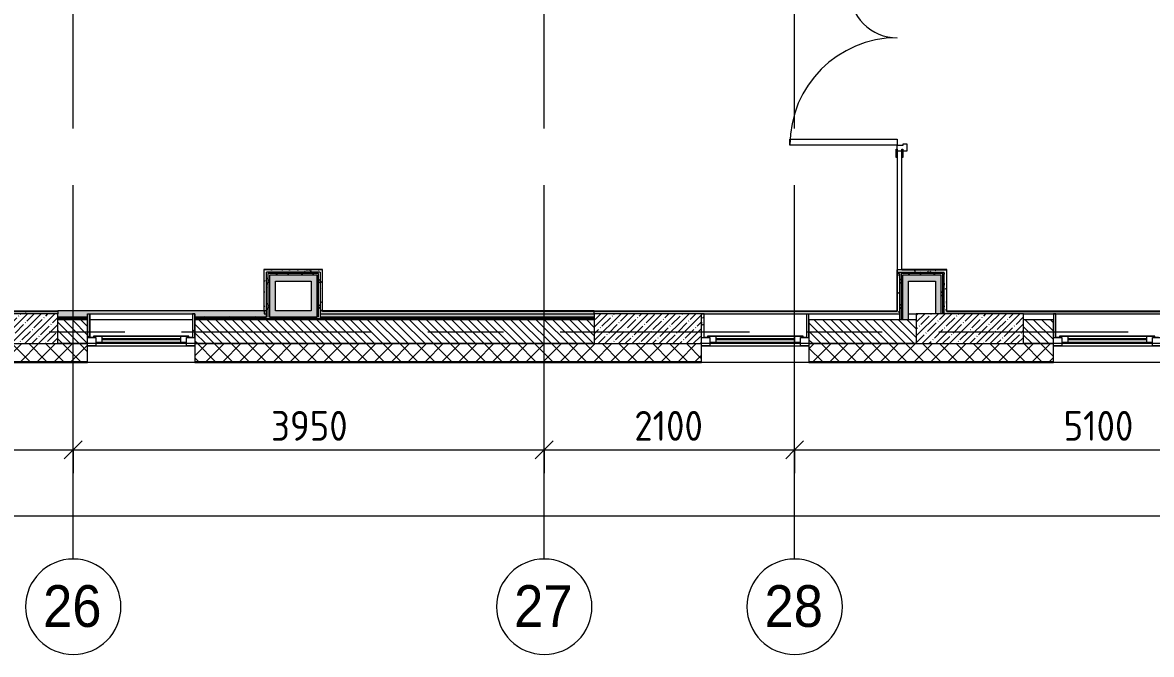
# Model space of a CAD drawing. Header units: millimetres. Extents: x 81632 to 272167, y -8553 to 29000.
# Drawn here: x 94235 to 103702, y -2706 to 2592 of the extents above; entities that cross this region are included whole.
import ezdxf

# ---------------------------------------------------------------- set-up
doc = ezdxf.new("R2010")
doc.units = ezdxf.units.MM
doc.linetypes.add('Осевая', pattern=[3175, 635, -476.25, 1587.5, -476.25])
for name, color, linetype, lineweight in [('A-ANNO-DIMS', 7, 'Continuous', 9), ('A-ANNO-DIMS-100', 7, 'Continuous', 9), ('A-GLAZ', 7, 'Continuous', 9), ('A-GLAZ-1', 7, 'Continuous', 13), ('A-WALL', 7, 'Continuous', 9), ('I-WALL', 7, 'Continuous', 9), ('S-COLS', 7, 'Continuous', 9), ('Оси', 7, 'Continuous', 9), ('Оси-1', 7, 'Continuous', 20), ('Оси-2', 7, 'Осевая', 9)]:
    doc.layers.add(name, color=color, linetype=linetype, lineweight=lineweight)
for name, color, linetype, lineweight, true_color in [('A-DOOR-1', 1, 'Continuous', 9, 0xff0000), ('A-DOOR-2', 1, 'Continuous', 13, 0xff0000), ('A-DOOR-FRAM-1', 1, 'Continuous', 13, 0xff0000), ('A-WALL-1', 7, 'Continuous', 9, 0x3c3c3c), ('A-WALL-FNSH-1', 7, 'Continuous', 9, 0x3c3c3c)]:
    doc.layers.add(name, color=color, linetype=linetype, lineweight=lineweight, true_color=true_color)
doc.styles.add('Arial', font='arial.ttf', dxfattribs={"width": 0.9, "height": 350})
doc.styles.add('ISOCPEUR', font='isocpeur.ttf', dxfattribs={"width": 0.9, "height": 250})
doc.dimstyles.new('ISO-2_5_0_9К_БОЛЬШОЙ', dxfattribs={"dimscale": 304.8, "dimtxt": 248.995294, "dimasz": 0.492126, "dimexe": 0.393701, "dimexo": 0.984252, "dimgap": 0, "dimtad": 1, "dimdec": 0, "dimrnd": 10, "dimzin": 0, "dimdsep": 46, "dimtxsty": 'ISOCPEUR', "dimblk1": 'OBLIQUE', "dimblk2": 'OBLIQUE', "dimsah": 1, "dimcen": 0.09, "dimdle": 0.393701, "dimazin": 0, "dimtfac": 1, "dimtdec": 4, "dimtix": 1, "dimtmove": 0, "dimatfit": 3, "dimfxl": 1, "dimtvp": 1, "dimtolj": 1, "dimtzin": 0, "dimarcsym": 2})
pattern_1 = [(0, (0, 0), (121.92, 30.48), [10.058, -81.382, 10.058, -81.382, -487.68]), (0, (0, 0), (121.92, 30.48), [-182.88, 10.058, -172.822, 10.058, -81.382, -213.36]), (0, (0, 0), (121.92, 30.48), [-457.2, 10.058, -50.902, 10.058, -142.342]), (120, (45.72, 15.24), (-87.356454, 90.345817), [10.058, -81.382, 10.058, -81.382, -487.68]), (120, (45.72, 15.24), (-87.356454, 90.345817), [-182.88, 10.058, -172.822, 10.058, -81.382, -213.36]), (120, (45.72, 15.24), (-87.356454, 90.345817), [-457.2, 10.058, -50.902, 10.058, -142.342]), (240, (60.96, 76.2), (-34.563546, -120.825817), [10.058, -81.382, 10.058, -81.382, -487.68]), (240, (60.96, 76.2), (-34.563546, -120.825817), [-182.88, 10.058, -172.822, 10.058, -81.382, -213.36]), (240, (60.96, 76.2), (-34.563546, -120.825817), [-457.2, 10.058, -50.902, 10.058, -142.342])]
pattern_2 = [(45, (0, 0), (-106.06602, 106.06602), []), (135, (0, 0), (-106.06602, -106.06602), [])]

# ---------------------------------------------------------------- blocks, each defined once
blk = doc.blocks.new('BSC_Колонна _Прямоугольная - 250х900-23282983-План заполнения и маркировки дверных проемов 2 этажа в осях 23-33')
at = {"layer": 'S-COLS'}
h = blk.add_hatch(dxfattribs=at)
h.set_pattern_fill('FP_10', color=256, style=0, pattern_type=2)
h.set_pattern_definition([(45, (-99480, -25), (-57.024626, 57.024626), []), (45, (-99422.975, -25), (-57.024626, 57.024626), [100.806, -20.161, 3.353, -16.808])])
h.paths.add_polyline_path([(-450, -125), (450, -125), (450, 125), (-450, 125)])
for p, q in [((450, 125), (-450, 125)), ((-450, 125), (-450, -125)), ((450, -125), (450, 125)), ((-450, -125), (450, -125))]:
    blk.add_line(p, q, dxfattribs=at)
blk = doc.blocks.new('120_Окно_СКБ_1Ст - 120_Окно_СКБ_1Ст 900х2500_h_ с форточкой-V3-План заполнения и маркировки дверных проемов 2 этажа в осях 23-33')
at = {"layer": 'A-GLAZ'}
for p, q in [((450, -57), (-450, -57)), ((-430, -127), (-400, -127)), ((-330, -107), (330, -107)), ((330, -117), (-330, -117)), ((400, -127), (430, -127))]:
    blk.add_line(p, q, dxfattribs=at)
at = {"layer": 'A-GLAZ-1'}
for p, q in [((-450, -127), (-450, -57)), ((-450, -57), (-380, -57)), ((-380, -57), (-380, -127)), ((380, -87), (-380, -87)), ((-380, -87), (-380, -127)), ((-330, -137), (-330, -87)), ((330, -137), (330, -87)), ((380, -127), (380, -57)), ((380, -57), (450, -57)), ((380, -127), (380, -87)), ((450, -57), (450, -127)), ((-380, -127), (-450, -127)), ((-380, -127), (-400, -127)), ((-400, -127), (-400, -137)), ((-400, -137), (400, -137)), ((400, -137), (-400, -137)), ((450, -127), (380, -127)), ((400, -127), (380, -127)), ((400, -137), (400, -127))]:
    blk.add_line(p, q, dxfattribs=at)
blk = doc.blocks.new('BSC_Колонна _Прямоугольная - 250х900-V5-План заполнения и маркировки дверных проемов 2 этажа в осях 23-33')
at = {"layer": 'S-COLS'}
h = blk.add_hatch(dxfattribs=at)
h.set_pattern_fill('FP_13', color=256, style=0, pattern_type=2)
h.set_pattern_definition([(45, (-94080, -25), (-57.024626, 57.024626), []), (45, (-94022.975, -25), (-57.024626, 57.024626), [100.806, -20.161, 3.353, -16.808])])
h.paths.add_polyline_path([(-450, -125), (450, -125), (450, 125), (-450, 125)])
for p, q in [((450, 125), (-450, 125)), ((-450, 125), (-450, -125)), ((450, -125), (450, 125)), ((-450, -125), (450, -125))]:
    blk.add_line(p, q, dxfattribs=at)
blk = doc.blocks.new('BSC_Колонна _Прямоугольная - 250х900-V6-План заполнения и маркировки дверных проемов 2 этажа в осях 23-33')
at = {"layer": 'S-COLS'}
h = blk.add_hatch(dxfattribs=at)
h.set_pattern_fill('FP_14', color=256, style=0, pattern_type=2)
h.set_pattern_definition([(45, (-102180, -25), (-57.024626, 57.024626), []), (45, (-102122.975, -25), (-57.024626, 57.024626), [100.806, -20.161, 3.353, -16.808])])
h.paths.add_polyline_path([(-439.3, -125), (450, -125), (450, 125), (-450, 125), (-450, -125)])
for p, q in [((450, 125), (-450, 125)), ((-450, 125), (-450, -125)), ((450, -125), (450, 125)), ((-450, -125), (450, -125))]:
    blk.add_line(p, q, dxfattribs=at)
blk = doc.blocks.new('120_Окно_СКБ_1Ст - 120_Окно_СКБ_1Ст 900х2500_h_ с форточкой-V9-План заполнения и маркировки дверных проемов 2 этажа в осях 23-33')
at = {"layer": 'A-GLAZ'}
for p, q in [((450, -57), (-450, -57)), ((-430, -127), (-400, -127)), ((-330, -107), (330, -107)), ((330, -117), (-330, -117)), ((400, -127), (430, -127))]:
    blk.add_line(p, q, dxfattribs=at)
at = {"layer": 'A-GLAZ-1'}
for p, q in [((-450, -127), (-450, -57)), ((-450, -57), (-380, -57)), ((-380, -57), (-380, -127)), ((380, -87), (-380, -87)), ((-380, -87), (-380, -127)), ((-330, -137), (-330, -87)), ((330, -137), (330, -87)), ((380, -127), (380, -57)), ((380, -57), (450, -57)), ((380, -127), (380, -87)), ((450, -57), (450, -127)), ((-380, -127), (-450, -127)), ((-380, -127), (-400, -127)), ((-400, -127), (-400, -137)), ((-400, -137), (400, -137)), ((400, -137), (-400, -137)), ((450, -127), (380, -127)), ((400, -127), (380, -127)), ((400, -137), (400, -127))]:
    blk.add_line(p, q, dxfattribs=at)
blk = doc.blocks.new('120_Окно_СКБ_1Ст - 120_Окно_СКБ_1Ст 900х2500_h_ с форточкой-V10-План заполнения и маркировки дверных проемов 2 этажа в осях 23-33')
at = {"layer": 'A-GLAZ'}
for p, q in [((450, -57), (-450, -57)), ((-430, -127), (-400, -127)), ((-330, -107), (330, -107)), ((330, -117), (-330, -117)), ((400, -127), (430, -127))]:
    blk.add_line(p, q, dxfattribs=at)
at = {"layer": 'A-GLAZ-1'}
for p, q in [((-450, -127), (-450, -57)), ((-450, -57), (-380, -57)), ((-380, -57), (-380, -127)), ((380, -87), (-380, -87)), ((-380, -87), (-380, -127)), ((-330, -137), (-330, -87)), ((330, -137), (330, -87)), ((380, -127), (380, -57)), ((380, -57), (450, -57)), ((380, -127), (380, -87)), ((450, -57), (450, -127)), ((-380, -127), (-450, -127)), ((-380, -127), (-400, -127)), ((-400, -127), (-400, -137)), ((-400, -137), (400, -137)), ((400, -137), (-400, -137)), ((450, -127), (380, -127)), ((400, -127), (380, -127)), ((400, -137), (400, -127))]:
    blk.add_line(p, q, dxfattribs=at)
blk = doc.blocks.new('110_Дверь_СКБ_2Ст - Д-5_п__в составе перегородки _не входит в спец__-32680317-План заполнения и маркировки дверных проемов 2 этажа в осях 23-33')
at = {"layer": 'A-DOOR-1'}
for centre, radius, start, end in [((-637.5, -20), 400, 270, 0), ((662.5, -20), 900, 180, 270)]:
    blk.add_arc(centre, radius, start, end, dxfattribs=at)
at = {"layer": 'A-DOOR-2'}
for p, q in [((-637.5, -20), (-587.5, -20)), ((-637.5, -420), (-637.5, -20)), ((-587.5, -20), (-587.5, -420)), ((612.5, -20), (662.5, -20)), ((612.5, -920), (612.5, -20)), ((662.5, -20), (662.5, -920)), ((-587.5, -420), (-637.5, -420)), ((662.5, -920), (612.5, -920))]:
    blk.add_line(p, q, dxfattribs=at)
at = {"layer": 'A-DOOR-FRAM-1'}
for p, q in [((-742.5, 28), (-672.5, 28)), ((-742.5, 20), (-742.5, 28)), ((-672.5, 20), (-742.5, 20)), ((-687.5, 60), (-627.5, 60)), ((-687.5, -20), (-687.5, 60)), ((-687.5, 20), (-672.5, 20)), ((-687.5, 19), (-687.5, 20)), ((-672.5, 19), (-687.5, 19)), ((-672.5, 28), (-672.5, 20)), ((-672.5, 20), (-672.5, 19)), ((-637.5, 30), (-637.5, -20)), ((-627.5, 30), (-637.5, 30)), ((-627.5, 60), (-627.5, 30)), ((652.5, 60), (712.5, 60)), ((652.5, 30), (652.5, 60)), ((662.5, 30), (652.5, 30)), ((662.5, -20), (662.5, 30)), ((697.5, 20), (697.5, 28)), ((697.5, 28), (767.5, 28)), ((697.5, 19), (697.5, 20)), ((697.5, 20), (712.5, 20)), ((767.5, 20), (697.5, 20)), ((712.5, 19), (697.5, 19)), ((712.5, 60), (712.5, -20)), ((712.5, 20), (712.5, 19)), ((767.5, 28), (767.5, 20)), ((-742.5, -20), (-672.5, -20)), ((-742.5, -28), (-742.5, -20)), ((-672.5, -28), (-742.5, -28)), ((-637.5, -20), (-687.5, -20)), ((-672.5, -20), (-672.5, -28)), ((712.5, -20), (662.5, -20)), ((697.5, -28), (697.5, -20)), ((697.5, -20), (767.5, -20)), ((767.5, -28), (697.5, -28)), ((767.5, -20), (767.5, -28))]:
    blk.add_line(p, q, dxfattribs=at)
blk = doc.blocks.new('Ось сетки - D8-29747960-План заполнения и маркировки дверных проемов 2 этажа в осях 23-33')
at = {"layer": 'Оси-1'}
for start, end in [(360, 180), (180, 360)]:
    blk.add_arc((0, 0), 4, start, end, dxfattribs=at)
blk = doc.blocks.new('DIMBLOCK17-План заполнения и маркировки дверных проемов 2 этажа в осях 23-33')
at = {"layer": 'A-ANNO-DIMS-100'}
for p, q in [((92860, -1185.1), (92860, -871.1)), ((94660, -1185.1), (94660, -871.1)), ((92860, -991.1), (94660, -991.1)), ((92860, -991.1), (92860, -1185.1)), ((94660, -991.1), (94660, -1185.1))]:
    blk.add_line(p, q, dxfattribs=at)
at = {"layer": 'A-ANNO-DIMS-100', "lineweight": 20}
for p, q in [((92860, -991.1), (92935, -916.1)), ((94660, -991.1), (94735, -916.1)), ((92860, -991.1), (92785, -1066.1)), ((94660, -991.1), (94585, -1066.1))]:
    blk.add_line(p, q, dxfattribs=at)
at = {"layer": 'A-ANNO-DIMS-100', "color": 0, "insert": (93465.5, -664.5), "char_height": 250, "width": 706.764, "attachment_point": 1, "line_spacing_factor": 1.149209, "style": 'ISOCPEUR'}
blk.add_mtext('1800', dxfattribs=at)
blk = doc.blocks.new('_Oblique')
at = {"color": 0, "linetype": 'ByBlock', "lineweight": -2}
blk.add_line((-0.5, -0.5), (0.5, 0.5), dxfattribs=at)
blk = doc.blocks.new('DIMBLOCK18-План заполнения и маркировки дверных проемов 2 этажа в осях 23-33')
at = {"layer": 'A-ANNO-DIMS-100'}
for p, q in [((94660, -1185.1), (94660, -871.1)), ((98610, -1185.1), (98610, -871.1)), ((94660, -991.1), (98610, -991.1)), ((94660, -991.1), (94660, -1185.1)), ((98610, -991.1), (98610, -1185.1))]:
    blk.add_line(p, q, dxfattribs=at)
at = {"layer": 'A-ANNO-DIMS-100', "lineweight": 20}
for p, q in [((94660, -991.1), (94735, -916.1)), ((98610, -991.1), (98685, -916.1)), ((94660, -991.1), (94585, -1066.1)), ((98610, -991.1), (98535, -1066.1))]:
    blk.add_line(p, q, dxfattribs=at)
at = {"layer": 'A-ANNO-DIMS-100', "color": 0, "insert": (96319, -664.5), "char_height": 250, "width": 758.478, "attachment_point": 1, "line_spacing_factor": 1.149209, "style": 'ISOCPEUR'}
blk.add_mtext('3950', dxfattribs=at)
blk = doc.blocks.new('DIMBLOCK19-План заполнения и маркировки дверных проемов 2 этажа в осях 23-33')
at = {"layer": 'A-ANNO-DIMS-100'}
for p, q in [((98610, -1185.1), (98610, -871.1)), ((100710, -1185.1), (100710, -871.1)), ((98610, -991.1), (100710, -991.1)), ((98610, -991.1), (98610, -1185.1)), ((100710, -991.1), (100710, -1185.1))]:
    blk.add_line(p, q, dxfattribs=at)
at = {"layer": 'A-ANNO-DIMS-100', "lineweight": 20}
for p, q in [((98610, -991.1), (98685, -916.1)), ((100710, -991.1), (100785, -916.1)), ((98610, -991.1), (98535, -1066.1)), ((100710, -991.1), (100635, -1066.1))]:
    blk.add_line(p, q, dxfattribs=at)
at = {"layer": 'A-ANNO-DIMS-100', "color": 0, "insert": (99365.5, -664.5), "char_height": 250, "width": 706.764, "attachment_point": 1, "line_spacing_factor": 1.149209, "style": 'ISOCPEUR'}
blk.add_mtext('2100', dxfattribs=at)
blk = doc.blocks.new('DIMBLOCK20-План заполнения и маркировки дверных проемов 2 этажа в осях 23-33')
at = {"layer": 'A-ANNO-DIMS-100'}
for p, q in [((100710, -1185.1), (100710, -871.1)), ((105810, -1185.1), (105810, -871.1)), ((100710, -991.1), (105810, -991.1)), ((100710, -991.1), (100710, -1185.1)), ((105810, -991.1), (105810, -1185.1))]:
    blk.add_line(p, q, dxfattribs=at)
at = {"layer": 'A-ANNO-DIMS-100', "lineweight": 20}
for p, q in [((100710, -991.1), (100785, -916.1)), ((105810, -991.1), (105885, -916.1)), ((100710, -991.1), (100635, -1066.1)), ((105810, -991.1), (105735, -1066.1))]:
    blk.add_line(p, q, dxfattribs=at)
at = {"layer": 'A-ANNO-DIMS-100', "color": 0, "insert": (102965.5, -664.5), "char_height": 250, "width": 706.764, "attachment_point": 1, "line_spacing_factor": 1.149209, "style": 'ISOCPEUR'}
blk.add_mtext('5100', dxfattribs=at)
blk = doc.blocks.new('DIMBLOCK46-План заполнения и маркировки дверных проемов 2 этажа в осях 23-33')
at = {"layer": 'A-ANNO-DIMS-100'}
for p, q in [((84560, -1737.9), (84560, -1424)), ((125010, -1737.9), (125010, -1424)), ((84440, -1544), (125130, -1544)), ((84560, -1544), (84560, -1737.9)), ((125010, -1544), (125010, -1737.9))]:
    blk.add_line(p, q, dxfattribs=at)
at = {"layer": 'A-ANNO-DIMS-100', "lineweight": 20}
for p, q in [((84560, -1544), (84635, -1469)), ((125010, -1544), (125085, -1469)), ((84560, -1544), (84485, -1619)), ((125010, -1544), (124935, -1619))]:
    blk.add_line(p, q, dxfattribs=at)
at = {"layer": 'A-ANNO-DIMS-100', "color": 0, "insert": (104366, -1217.4), "char_height": 250, "width": 1005.558, "attachment_point": 1, "line_spacing_factor": 1.149209, "style": 'ISOCPEUR'}
blk.add_mtext('40450', dxfattribs=at)

msp = doc.modelspace()

# ---------------------------------------------------------------- hatches: boundary and pattern name
at = {"layer": 'A-WALL'}
h = msp.add_hatch(dxfattribs=at)
h.set_pattern_fill('FP_3', color=256, style=0, pattern_type=2)
h.set_pattern_definition([(135, (0, 0), (-35.35534, -35.35534), [])])
h.paths.add_polyline_path([(122030, -100), (122830, -100), (122830, 100), (122030, 100)])
h.paths.add_polyline_path([(119330, -100), (119330, 100), (118830, 100), (118830, -100)])
h.paths.add_polyline_path([(113680, -100), (113680, 100), (113430, 100), (113430, -100)])
h.paths.add_polyline_path([(115630, -100), (115630, 100), (114580, 100), (114580, -100), (115091.5, -100)])
h.paths.add_polyline_path([(110005.5, -100), (110230, -100), (110230, 100), (108930, 100), (108930, -100)])
h.paths.add_polyline_path([(103780, -100), (104830, -100), (104830, 100), (103780, 100)])
h.paths.add_polyline_path([(102880, -100), (102880, 100), (102630, 100), (102630, -100)])
h.paths.add_polyline_path([(100830, -100), (101730, -100), (101730, 100), (100830, 100)])
h.paths.add_polyline_path([(99030, -100), (99030, 100), (95680, 100), (95680, -100), (97290.5, -100)])
h.paths.add_polyline_path([(94780, -100), (94780, 100), (94530, 100), (94530, -100), (94747.5, -100)])
h.paths.add_polyline_path([(92730, -100), (92730, 100), (91930, 100), (91930, -100), (92204.5, -100)])
h = msp.add_hatch(dxfattribs=at)
h.set_pattern_fill('FP_1', color=256, style=0, pattern_type=2)
h.set_pattern_definition([(45, (0, 0), (-70.71068, 70.71068), []), (135, (0, 0), (-70.71068, -70.71068), [])])
h.paths.add_polyline_path([(125080, -250), (125080, -100), (123730, -100), (123730, -250), (123991.9, -250)])
h.paths.add_polyline_path([(122830, -250), (122830, -100), (122030, -100), (122030, -250), (122720.4, -250)])
h.paths.add_polyline_path([(121130, -250), (121130, -100), (120230, -100), (120230, -250), (120813.2, -250)])
h.paths.add_polyline_path([(117930, -250), (119330, -250), (119330, -100), (117930, -100)])
h.paths.add_polyline_path([(115091.5, -250), (115630, -250), (115630, -100), (114580, -100), (114580, -250)])
h.paths.add_polyline_path([(112548.5, -250), (113680, -250), (113680, -100), (112530, -100), (112530, -250)])
h.paths.add_polyline_path([(110230, -250), (110230, -100), (108930, -100), (108930, -250), (110005.5, -250)])
h.paths.add_polyline_path([(107130, -250), (108030, -250), (108030, -100), (107130, -100)])
h.paths.add_polyline_path([(104830, -250), (104830, -100), (103780, -100), (103780, -250)])
h.paths.add_polyline_path([(102880, -250), (102880, -100), (100830, -100), (100830, -250), (102376.5, -250)])
h.paths.add_polyline_path([(99030, -250), (99930, -250), (99930, -100), (95680, -100), (95680, -250), (97290.5, -250)])
h.paths.add_polyline_path([(93630, -250), (94780, -250), (94780, -100), (93630, -100)])
h.paths.add_polyline_path([(91930, -250), (92730, -250), (92730, -100), (91930, -100)])
h.paths.add_polyline_path([(90933, -250), (91030, -250), (91030, -100), (89210, -100), (89210, -250), (89661.5, -250)])
at = {"layer": 'I-WALL'}
h = msp.add_hatch(dxfattribs=at)
h.set_pattern_fill('FP_38', color=256, style=0, pattern_type=2)
h.set_pattern_definition(pattern_1)
h.paths.add_polyline_path([(96280, 150), (96280, 520), (96260, 520), (96260, 150)])
h = msp.add_hatch(dxfattribs=at)
h.set_pattern_fill('FP_38', color=256, style=0, pattern_type=2)
h.set_pattern_definition(pattern_1)
h.paths.add_polyline_path([(96730, 500), (96750, 500), (96750, 520), (96280, 520), (96280, 500), (96654.7, 500)])
h = msp.add_hatch(dxfattribs=at)
h.set_pattern_fill('FP_39', color=256, style=0, pattern_type=2)
h.set_pattern_definition(pattern_2)
h.paths.add_polyline_path([(96280, 125), (96292.5, 125), (96292.5, 500), (96280, 500), (96280, 134)])
h = msp.add_hatch(dxfattribs=at)
h.set_pattern_fill('FP_39', color=256, style=0, pattern_type=2)
h.set_pattern_definition(pattern_2)
h.paths.add_polyline_path([(96730, 487.5), (96730, 500), (96292.5, 500), (96292.5, 487.5), (96717.5, 487.5)])
h = msp.add_hatch(dxfattribs=at)
h.set_pattern_fill('FP_39', color=256, style=0, pattern_type=2)
h.set_pattern_definition(pattern_2)
h.paths.add_polyline_path([(96292.5, 125), (96305, 125), (96305, 487.5), (96292.5, 487.5), (96292.5, 134)])
h = msp.add_hatch(dxfattribs=at)
h.set_pattern_fill('FP_39', color=256, style=0, pattern_type=2)
h.set_pattern_definition(pattern_2)
h.paths.add_polyline_path([(96717.5, 475), (96717.5, 487.5), (96305, 487.5), (96305, 475), (96705, 475)])
for points in [[(96355, 175), (96355, 475), (96305, 475), (96305, 175)], [(96655, 425), (96705, 425), (96705, 475), (96355, 475), (96355, 425), (96654.7, 425)], [(101890, 425), (101940, 425), (101940, 475), (101615, 475), (101615, 425), (101740.7, 425)], [(96705, 175), (96705, 425), (96655, 425), (96655, 175)], [(101665, 100), (101665, 425), (101615, 425), (101615, 100)], [(101890, 150), (101940, 150), (101940, 425), (101890, 425)]]:
    msp.add_hatch(color=256, dxfattribs=at).paths.add_polyline_path(points)
h = msp.add_hatch(dxfattribs=at)
h.set_pattern_fill('FP_39', color=256, style=0, pattern_type=2)
h.set_pattern_definition(pattern_2)
h.paths.add_polyline_path([(96705, 125), (96717.5, 125), (96717.5, 475), (96705, 475), (96705, 134)])
h = msp.add_hatch(dxfattribs=at)
h.set_pattern_fill('FP_39', color=256, style=0, pattern_type=2)
h.set_pattern_definition(pattern_2)
h.paths.add_polyline_path([(96717.5, 125), (96730, 125), (96730, 487.5), (96717.5, 487.5), (96717.5, 134)])
h = msp.add_hatch(dxfattribs=at)
h.set_pattern_fill('FP_38', color=256, style=0, pattern_type=2)
h.set_pattern_definition(pattern_1)
h.paths.add_polyline_path([(96750, 150), (96750, 500), (96730, 500), (96730, 150)])
h = msp.add_hatch(dxfattribs=at)
h.set_pattern_fill('FP_38', color=256, style=0, pattern_type=2)
h.set_pattern_definition(pattern_1)
h.paths.add_polyline_path([(101590, 150), (101590, 475), (101570, 475), (101570, 150)])
h.paths.add_polyline_path([(101570, 500), (101590, 500), (101590, 521), (101570, 520), (101570, 508)])
h = msp.add_hatch(dxfattribs=at)
h.set_pattern_fill('FP_39', color=256, style=0, pattern_type=2)
h.set_pattern_definition(pattern_2)
h.paths.add_polyline_path([(101965, 487.5), (101965, 500), (101570, 500), (101570, 487.5), (101952.5, 487.5)])
h = msp.add_hatch(dxfattribs=at)
h.set_pattern_fill('FP_39', color=256, style=0, pattern_type=2)
h.set_pattern_definition(pattern_2)
h.paths.add_polyline_path([(101952.5, 475), (101952.5, 487.5), (101602.5, 487.5), (101602.5, 475), (101940, 475)])
h.paths.add_polyline_path([(101570, 475), (101590, 475), (101590, 487.5), (101570, 487.5)])
h = msp.add_hatch(dxfattribs=at)
h.set_pattern_fill('FP_38', color=256, style=0, pattern_type=2)
h.set_pattern_definition(pattern_1)
h.paths.add_polyline_path([(101965, 500), (101965, 520), (101590, 520), (101590, 500), (101740.7, 500)])
h = msp.add_hatch(dxfattribs=at)
h.set_pattern_fill('FP_39', color=256, style=0, pattern_type=2)
h.set_pattern_definition(pattern_2)
h.paths.add_polyline_path([(101602.5, 100), (101602.5, 487.5), (101590, 487.5), (101590, 100)])
h = msp.add_hatch(dxfattribs=at)
h.set_pattern_fill('FP_39', color=256, style=0, pattern_type=2)
h.set_pattern_definition(pattern_2)
h.paths.add_polyline_path([(101602.5, 100), (101615, 100), (101615, 475), (101602.5, 475), (101602.5, 134)])
h = msp.add_hatch(dxfattribs=at)
h.set_pattern_fill('FP_39', color=256, style=0, pattern_type=2)
h.set_pattern_definition(pattern_2)
h.paths.add_polyline_path([(101940, 150), (101952.5, 150), (101952.5, 475), (101940, 475), (101940, 425)])
h = msp.add_hatch(dxfattribs=at)
h.set_pattern_fill('FP_39', color=256, style=0, pattern_type=2)
h.set_pattern_definition(pattern_2)
h.paths.add_polyline_path([(101963.1, 150), (101965, 150), (101965, 487.5), (101952.5, 487.5), (101952.5, 150)])
h = msp.add_hatch(dxfattribs=at)
h.set_pattern_fill('FP_38', color=256, style=0, pattern_type=2)
h.set_pattern_definition(pattern_1)
h.paths.add_polyline_path([(101985, 170), (101985, 520), (101965, 520), (101965, 170)])
h = msp.add_hatch(dxfattribs=at)
h.set_pattern_fill('FP_38', color=256, style=0, pattern_type=2)
h.set_pattern_definition(pattern_1)
h.paths.add_polyline_path([(94530, 150), (94530, 170), (92441, 170), (92441, 150), (93630, 150)])
h = msp.add_hatch(color=256, dxfattribs=at)
h.paths.add_polyline_path([(99030, 125), (99030, 175), (96730, 175), (96730, 125), (97290.5, 125)])
h.paths.add_polyline_path([(96019, 125), (96280, 125), (96280, 175), (94530, 175), (94530, 125), (94780, 125), (94780, 150), (95680, 150), (95680, 125)])
h.paths.add_polyline_path([(96654.7, 125), (96705, 125), (96705, 175), (96305, 175), (96305, 125)])
h = msp.add_hatch(dxfattribs=at)
h.set_pattern_fill('FP_39', color=256, style=0, pattern_type=2)
h.set_pattern_definition(pattern_2)
h.paths.add_polyline_path([(99030, 112.5), (99030, 125), (95680, 125), (95680, 112.5), (97290.5, 112.5)])
h.paths.add_polyline_path([(94747.5, 112.5), (94780, 112.5), (94780, 125), (94530, 125), (94530, 112.5)])
h = msp.add_hatch(dxfattribs=at)
h.set_pattern_fill('FP_39', color=256, style=0, pattern_type=2)
h.set_pattern_definition(pattern_2)
h.paths.add_polyline_path([(99030, 100), (99030, 112.5), (95680, 112.5), (95680, 100), (97290.5, 100)])
h.paths.add_polyline_path([(94780, 100), (94780, 112.5), (94530, 112.5), (94530, 100), (94747.5, 100)])
h = msp.add_hatch(dxfattribs=at)
h.set_pattern_fill('FP_38', color=256, style=0, pattern_type=2)
h.set_pattern_definition(pattern_1)
h.paths.add_polyline_path([(94800, -48), (94800, 150), (94780, 150), (94780, -48)])
h = msp.add_hatch(dxfattribs=at)
h.set_pattern_fill('FP_38', color=256, style=0, pattern_type=2)
h.set_pattern_definition(pattern_1)
h.paths.add_polyline_path([(95680, -48), (95680, 150), (95660, 150), (95660, -48)])
h = msp.add_hatch(dxfattribs=at)
h.set_pattern_fill('FP_38', color=256, style=0, pattern_type=2)
h.set_pattern_definition(pattern_1)
h.paths.add_polyline_path([(101570, 150), (101570, 170), (96750, 170), (96750, 150), (101105, 150)])
h = msp.add_hatch(dxfattribs=at)
h.set_pattern_fill('FP_38', color=256, style=0, pattern_type=2)
h.set_pattern_definition(pattern_1)
h.paths.add_polyline_path([(99950, -48), (99950, 150), (99930, 150), (99930, -48)])
h = msp.add_hatch(dxfattribs=at)
h.set_pattern_fill('FP_38', color=256, style=0, pattern_type=2)
h.set_pattern_definition(pattern_1)
h.paths.add_polyline_path([(100830, -48), (100830, 150), (100810, 150), (100810, -48)])
h = msp.add_hatch(dxfattribs=at)
h.set_pattern_fill('FP_38', color=256, style=0, pattern_type=2)
h.set_pattern_definition(pattern_1)
h.paths.add_polyline_path([(107109, 150), (107110, 150), (107109, 170), (101965, 170), (101965, 150), (104919.5, 150)])
h = msp.add_hatch(dxfattribs=at)
h.set_pattern_fill('FP_38', color=256, style=0, pattern_type=2)
h.set_pattern_definition(pattern_1)
h.paths.add_polyline_path([(102900, -48), (102900, 150), (102880, 150), (102880, -48)])

# ---------------------------------------------------------------- linework, layer by layer
at = {"layer": 'A-WALL'}
for p, q in [((96292.5, 487.5), (96292.5, 125)), ((96717.5, 487.5), (96292.5, 487.5)), ((96305, 475), (96305, 125)), ((96705, 475), (96305, 475)), ((96705, 125), (96705, 475)), ((96717.5, 125), (96717.5, 487.5)), ((101570, 521), (101590, 521)), ((101570, 508), (101570, 520)), ((101590, 487.5), (101570, 487.5)), ((101590, 475), (101570, 475)), ((101590, 520), (101590, 521)), ((101602.5, 487.5), (101602.5, 100)), ((101952.5, 487.5), (101602.5, 487.5)), ((101615, 475), (101615, 100)), ((101940, 475), (101615, 475)), ((101940, 150), (101940, 475)), ((101952.5, 150), (101952.5, 487.5)), ((92441, 170), (94530, 170)), ((94530, 175), (94530, 150)), ((94530, 125), (94780, 125)), ((94530, 112.5), (94780, 112.5)), ((94780, 100), (94530, 100)), ((95680, 125), (96280, 125)), ((95680, 112.5), (99030, 112.5)), ((99030, 100), (95680, 100)), ((96305, 125), (96705, 125)), ((96730, 125), (99030, 125)), ((94530, -100), (94780, -100)), ((94780, -100), (94530, -100)), ((95680, -100), (99030, -100)), ((99030, -100), (95680, -100)), ((100830, -100), (101730, -100)), ((101730, -100), (100830, -100)), ((102630, -100), (102880, -100)), ((102880, -100), (102630, -100)), ((93630, -250), (94780, -250)), ((93630, -253), (94780, -253)), ((95680, -258), (94780, -258)), ((95680, -250), (99930, -250)), ((95680, -253), (99930, -253)), ((100830, -258), (99930, -258)), ((100830, -250), (102880, -250)), ((100830, -253), (102880, -253)), ((103780, -258), (102880, -258))]:
    msp.add_line(p, q, dxfattribs=at)
at = {"layer": 'A-WALL-1'}
for p, q in [((101570, 1460), (101570, 520)), ((101610, 520), (101610, 1460)), ((96750, 520), (96260, 520)), ((96730, 500), (96280, 500)), ((96280, 125), (96280, 500)), ((96730, 500), (96730, 125)), ((96750, 170), (96750, 520)), ((101570, 500), (101965, 500)), ((101610, 520), (101590, 520)), ((101590, 487.5), (101590, 100)), ((101965, 150), (101965, 500)), ((101985, 170), (101985, 520)), ((96355, 175), (96355, 425)), ((96355, 425), (96655, 425)), ((96655, 425), (96655, 175)), ((101665, 100), (101665, 425)), ((101665, 425), (101890, 425)), ((101890, 425), (101890, 150)), ((96280, 175), (94530, 175)), ((94780, -250), (94780, 150)), ((94780, 150), (95680, 150)), ((94780, 150), (94780, -48)), ((94800, -48), (94800, 150)), ((95680, 150), (95660, 150)), ((95660, 150), (95660, -48)), ((95680, 150), (95680, -250)), ((95680, -48), (95680, 150)), ((96260, 170), (96260, 150)), ((96260, 150), (96280, 150)), ((96655, 175), (96355, 175)), ((99030, 175), (96730, 175)), ((96730, 150), (99030, 150)), ((101570, 170), (96750, 170)), ((99030, 150), (99030, 175)), ((99930, 150), (101590, 150)), ((99950, 150), (99930, 150)), ((99950, -48), (99950, 150)), ((100810, 150), (100810, -48)), ((100830, -48), (100830, 150)), ((101730, 100), (100830, 100)), ((100830, 100), (100830, -250)), ((102630, 150), (107109, 150)), ((102880, 100), (102630, 100)), ((102900, 150), (102880, 150)), ((102880, 150), (102880, -48)), ((102880, -250), (102880, 100)), ((102900, -48), (102900, 150)), ((94780, -48), (94800, -48)), ((95660, -48), (95680, -48)), ((99930, -48), (99950, -48)), ((100810, -48), (100830, -48)), ((102880, -48), (102900, -48)), ((99930, -250), (99930, -100))]:
    msp.add_line(p, q, dxfattribs=at)
at = {"layer": 'A-WALL-FNSH-1'}
for p, q in [((96259, 521), (96259, 170)), ((96751, 521), (96259, 521)), ((96260, 170), (96260, 520)), ((96751, 171), (96751, 521)), ((101569, 521), (101569, 171)), ((101570, 521), (101569, 521)), ((101570, 170), (101570, 508)), ((101986, 521), (101610, 521)), ((101610, 520), (101985, 520)), ((101986, 171), (101986, 521)), ((94530, 171), (92442, 171)), ((94801, -48), (94801, 150)), ((95660, 150), (95659, 150)), ((95659, 150), (95659, -48)), ((96259, 170), (96260, 170)), ((101569, 171), (96751, 171)), ((99951, 150), (99950, 150)), ((99951, -48), (99951, 150)), ((100809, 150), (100809, -48)), ((101985, 170), (107109, 170)), ((107109, 171), (101986, 171)), ((102901, 150), (102900, 150)), ((102901, -48), (102901, 150)), ((94800, -48), (94801, -48)), ((95659, -48), (95660, -48)), ((99950, -48), (99951, -48)), ((100809, -48), (100810, -48)), ((102900, -48), (102901, -48)), ((93630, -258), (94780, -258)), ((94780, -258), (94780, -250)), ((95680, -250), (95680, -258)), ((95680, -258), (99930, -258)), ((99930, -258), (99930, -250)), ((100830, -250), (100830, -258)), ((100830, -258), (102880, -258)), ((102880, -258), (102880, -250))]:
    msp.add_line(p, q, dxfattribs=at)
at = {"layer": 'I-WALL'}
for p, q in [((95660, 100), (94800, 100)), ((101665, 150), (101730, 150)), ((95680, -100), (94780, -100)), ((100830, -100), (99930, -100)), ((103780, -100), (102880, -100))]:
    msp.add_line(p, q, dxfattribs=at)
at = {"layer": 'Оси'}
for p, q in [((94660, -1906.3), (94660, 593.7)), ((98610, -1906.3), (98610, 593.7)), ((100710, -1906.3), (100710, 593.7))]:
    msp.add_line(p, q, dxfattribs=at)
at = {"layer": 'Оси-2'}
for p, q in [((100710, 593.7), (100710, 19528.3)), ((94660, 593.7), (94660, 19415.1)), ((98610, 593.7), (98610, 19415.1)), ((84932.5, 0), (122760, 0))]:
    msp.add_line(p, q, dxfattribs=at)

# ---------------------------------------------------------------- block references
at = {"layer": 'A-DOOR-1', "rotation": 270}
msp.add_blockref('110_Дверь_СКБ_2Ст - Д-5_п__в составе перегородки _не входит в спец__-32680317-План заполнения и маркировки дверных проемов 2 этажа в осях 23-33', (101590, 2227.5), dxfattribs=at)
at = {"layer": 'A-GLAZ', "rotation": 180}
for name, p in [('120_Окно_СКБ_1Ст - 120_Окно_СКБ_1Ст 900х2500_h_ с форточкой-V3-План заполнения и маркировки дверных проемов 2 этажа в осях 23-33', (95230, -175)), ('120_Окно_СКБ_1Ст - 120_Окно_СКБ_1Ст 900х2500_h_ с форточкой-V9-План заполнения и маркировки дверных проемов 2 этажа в осях 23-33', (100380, -175)), ('120_Окно_СКБ_1Ст - 120_Окно_СКБ_1Ст 900х2500_h_ с форточкой-V10-План заполнения и маркировки дверных проемов 2 этажа в осях 23-33', (103330, -175))]:
    msp.add_blockref(name, p, dxfattribs=at)
at = {"layer": 'S-COLS'}
for name, p in [('BSC_Колонна _Прямоугольная - 250х900-V5-План заполнения и маркировки дверных проемов 2 этажа в осях 23-33', (94080, 25)), ('BSC_Колонна _Прямоугольная - 250х900-23282983-План заполнения и маркировки дверных проемов 2 этажа в осях 23-33', (99480, 25)), ('BSC_Колонна _Прямоугольная - 250х900-V6-План заполнения и маркировки дверных проемов 2 этажа в осях 23-33', (102180, 25))]:
    msp.add_blockref(name, p, dxfattribs=at)
at = {"layer": 'Оси-1', "xscale": 99.99999999999993, "yscale": 99.99999999999993, "zscale": 99.99999999999993}
for p in [(94660, -2306.3), (98610, -2306.3), (100710, -2306.3)]:
    msp.add_blockref('Ось сетки - D8-29747960-План заполнения и маркировки дверных проемов 2 этажа в осях 23-33', p, dxfattribs=at)

# ---------------------------------------------------------------- texts
at = {"layer": 'Оси', "char_height": 350, "width": 606.076, "attachment_point": 1, "style": 'Arial'}
for s, insert in [('26', (94407.4, -2125.6)), ('27', (98357.4, -2125.6)), ('28', (100457.4, -2125.6))]:
    msp.add_mtext(s, dxfattribs=dict(at, insert=insert))

# ---------------------------------------------------------------- dimensions: what is measured, and where the dimension line sits
at = {"layer": 'A-ANNO-DIMS'}
for base, p1, p2, override, picture, middle in [((94660, -991.1), (92860, -885.1), (94660, -885.1), {"dimpost": '<>', "dimfxl": 1800}, 'DIMBLOCK17-План заполнения и маркировки дверных проемов 2 этажа в осях 23-33', (93760, -866.1)), ((98610, -991.1), (94660, -885.1), (98610, -885.1), {"dimpost": '<>', "dimfxl": 3950}, 'DIMBLOCK18-План заполнения и маркировки дверных проемов 2 этажа в осях 23-33', (96635, -866.1)), ((100710, -991.1), (98610, -885.1), (100710, -885.1), {"dimpost": '<>', "dimfxl": 2100}, 'DIMBLOCK19-План заполнения и маркировки дверных проемов 2 этажа в осях 23-33', (99660, -866.1)), ((105810, -991.1), (100710, -885.1), (105810, -885.1), {"dimpost": '<>', "dimfxl": 5100}, 'DIMBLOCK20-План заполнения и маркировки дверных проемов 2 этажа в осях 23-33', (103260, -866.1)), ((125010, -1544), (84560, -1437.9), (125010, -1437.9), {"dimpost": '<>', "dimfxl": 40450}, 'DIMBLOCK46-План заполнения и маркировки дверных проемов 2 этажа в осях 23-33', (104785, -1419))]:
    dim = msp.add_linear_dim(base=base, p1=p1, p2=p2, dimstyle='ISO-2_5_0_9К_БОЛЬШОЙ', override=override, dxfattribs=at)
    dim.commit()
    dim.dimension.update_dxf_attribs({"geometry": picture, "text_midpoint": middle})

doc.saveas('drawing.dxf')
